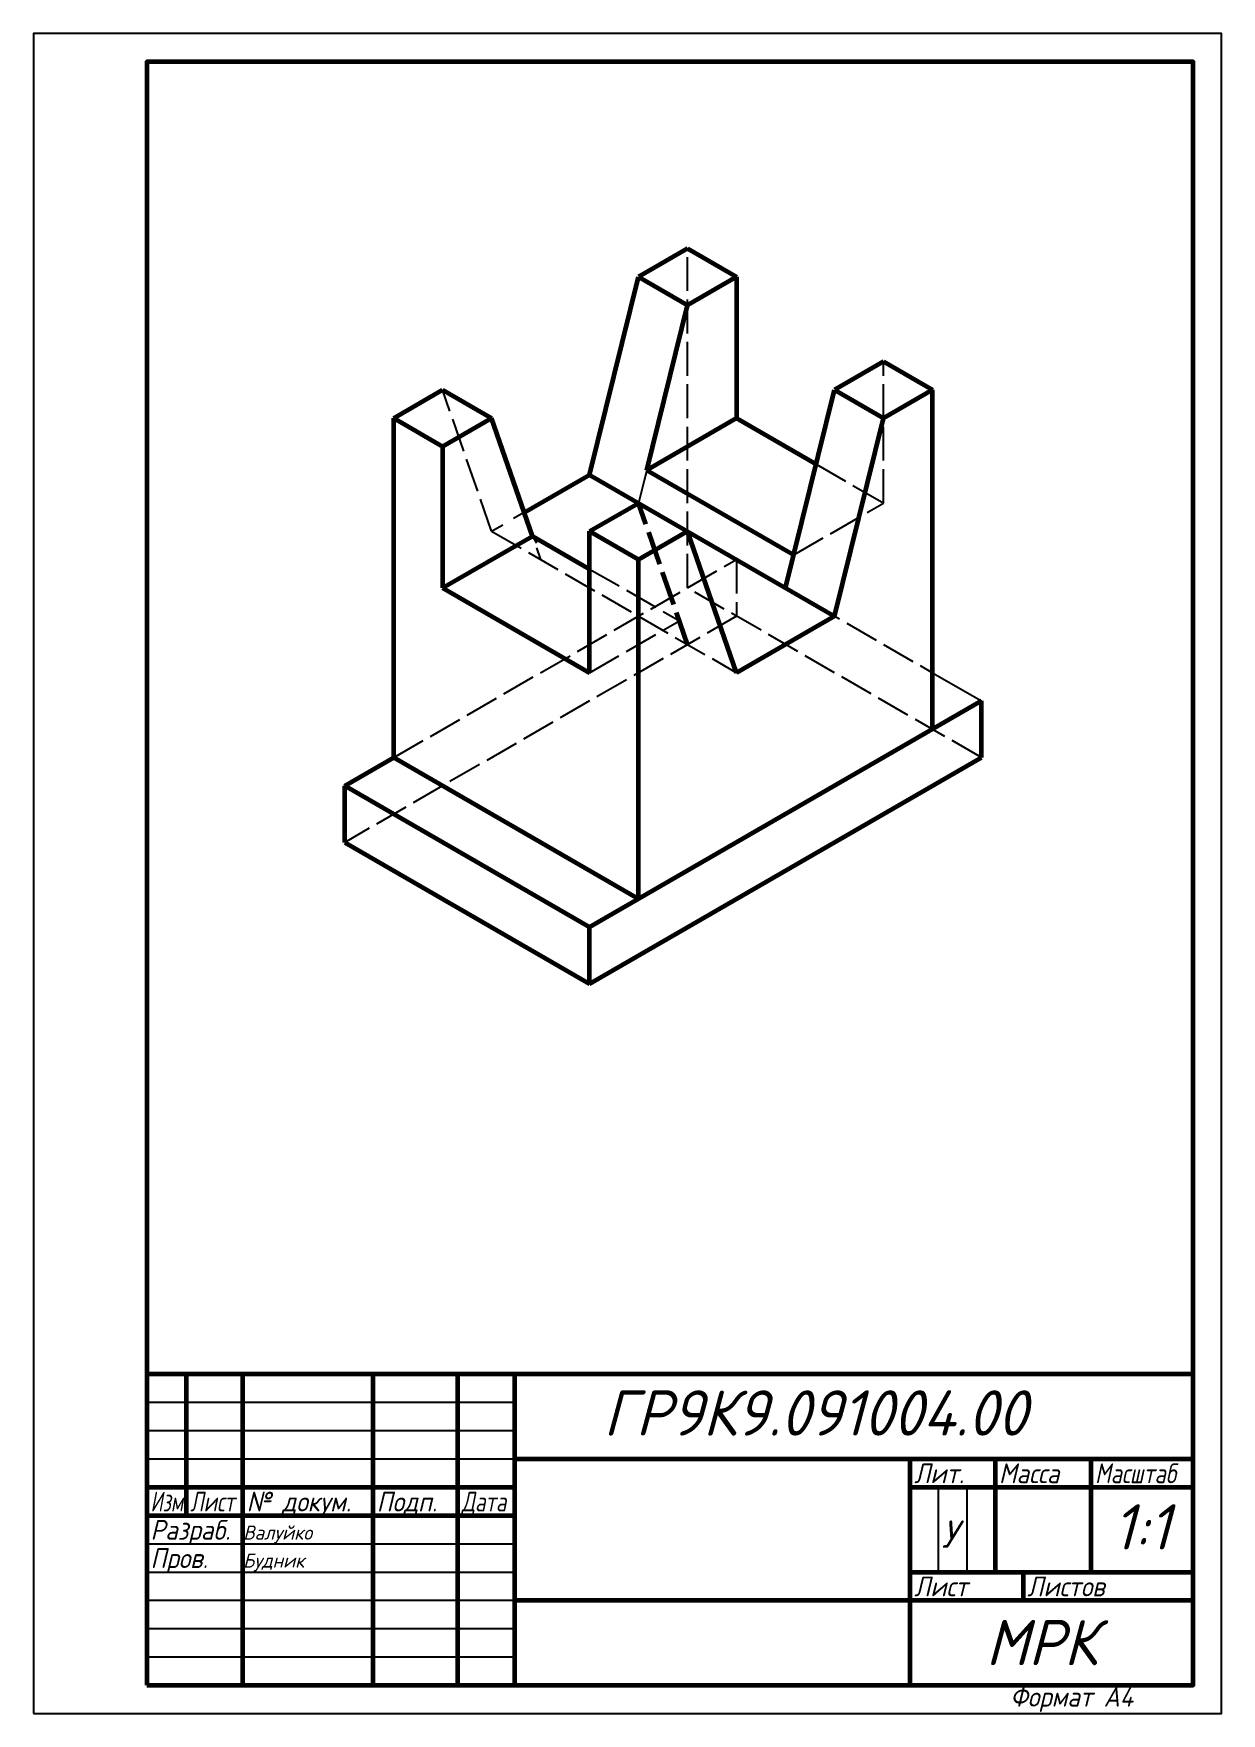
# Model space of a CAD drawing. Header units: millimetres. Extents: x 0 to 210, y 0 to 297.
import ezdxf

# ---------------------------------------------------------------- set-up
doc = ezdxf.new("R2010")
doc.units = ezdxf.units.MM
doc.header["$LTSCALE"] = 0.5
doc.linetypes.add('ACAD_ISO02W100', pattern=[15, 12, -3])
doc.layers.get('Defpoints').update_dxf_attribs({"color": 5})
doc.styles.add('GOST-2.304_Type-B_italic', font='')
doc.styles.get("Standard").update_dxf_attribs({"font": 'isocpeui.ttf', "width": 0.9})
doc.styles.get('GOST-2.304_Type-B_italic').set_extended_font_data('GOST Common', italic=True)

msp = doc.modelspace()

# ---------------------------------------------------------------- linework, layer by layer
at = {"lineweight": 60}
for p, q in [((115.62, 259), (106.96, 254)), ((115.62, 259), (124.28, 254)), ((98.3, 219), (106.96, 254)), ((106.96, 254), (115.62, 249)), ((124.28, 254), (115.62, 249)), ((124.28, 254), (124.28, 229)), ((108.4, 219.83), (115.62, 249)), ((150.26, 239), (141.6, 234)), ((150.26, 239), (158.92, 234)), ((63.66, 229), (72.32, 234)), ((72.32, 234), (80.98, 229)), ((132.94, 199), (141.6, 234)), ((141.6, 234), (150.26, 229)), ((158.92, 234), (150.26, 229)), ((158.92, 174), (158.92, 234)), ((63.66, 169), (63.66, 229)), ((63.66, 229), (72.32, 224)), ((72.32, 224), (80.98, 229)), ((88.2, 208.17), (80.98, 229)), ((124.28, 229), (108.4, 219.83)), ((124.28, 229), (138.35, 220.88)), ((141.6, 194), (150.26, 229)), ((72.32, 224), (72.32, 199)), ((108.4, 219.83), (134.39, 204.83)), ((86.75, 212.33), (98.3, 219)), ((98.3, 219), (141.6, 194)), ((98.3, 209), (106.96, 214)), ((85.31, 206.5), (88.2, 208.17)), ((88.2, 208.17), (98.3, 202.33)), ((98.3, 184), (98.3, 209)), ((98.3, 209), (106.96, 204)), ((106.96, 204), (115.62, 209)), ((124.28, 184), (115.62, 209)), ((72.32, 199), (85.31, 206.5)), ((106.96, 144), (106.96, 204)), ((72.32, 199), (98.3, 184)), ((141.6, 194), (124.28, 184)), ((167.58, 179), (98.3, 139)), ((167.58, 169), (167.58, 179)), ((55, 164), (63.66, 169)), ((63.66, 169), (106.96, 144)), ((98.3, 129), (167.58, 169)), ((55, 154), (55, 164)), ((98.3, 139), (55, 164)), ((55, 154), (98.3, 129)), ((98.3, 129), (98.3, 139))]:
    msp.add_line(p, q, dxfattribs=at)
at = {"linetype": 'ACAD_ISO02W100'}
for p, q in [((115.62, 199), (115.62, 259)), ((150.26, 214), (150.26, 239)), ((80.98, 209), (72.32, 234)), ((138.35, 220.88), (150.26, 214)), ((134.39, 204.83), (150.26, 214)), ((80.98, 209), (124.28, 184)), ((88.92, 206.08), (89.64, 204)), ((63.66, 169), (124.28, 204)), ((98.3, 202.33), (114.18, 193.17)), ((124.28, 204), (124.28, 194)), ((124.28, 204), (158.92, 184)), ((167.58, 169), (115.62, 199)), ((124.28, 194), (55, 154)), ((98.3, 184), (114.18, 193.17))]:
    msp.add_line(p, q, dxfattribs=at)
for p, q in [((108.4, 219.83), (107.95, 218.01)), ((98.3, 219), (106.96, 214)), ((98.3, 219), (106.96, 214)), ((107.95, 218.01), (106.96, 214)), ((89.64, 214), (86.75, 212.33)), ((106.96, 214), (115.62, 209)), ((86.75, 212.33), (84.86, 211.24)), ((80.98, 209), (82.93, 210.12)), ((88.2, 208.17), (88.9, 206.94)), ((141.6, 194), (132.94, 199)), ((132.94, 189), (141.6, 194)), ((158.92, 184), (167.58, 179)), ((167.58, 179), (167.58, 169)), ((98.3, 139), (98.3, 129))]:
    msp.add_line(p, q)
at = {"linetype": 'ACAD_ISO02W100', "lineweight": 60}
msp.add_line((115.62, 189), (106.96, 214), dxfattribs=at)
at = {"color": 7, "linetype": 'Continuous', "lineweight": 60}
for p, q in [((205, 60), (20, 60)), ((27, 60), (27, 35)), ((37, 5), (37, 60)), ((60, 60), (60, 5)), ((75, 5), (75, 60)), ((85, 60), (85, 5)), ((85, 45), (205, 45)), ((155, 5), (155, 45)), ((170, 45), (170, 25)), ((187, 25), (187, 45)), ((20, 40), (85, 40)), ((155, 40), (205, 40)), ((20, 35), (85, 35)), ((155, 25), (205, 25)), ((175, 20), (175, 25)), ((85, 20), (205, 20))]:
    msp.add_line(p, q, dxfattribs=at)
at = {"color": 7, "linetype": 'Continuous', "lineweight": -3}
for p, q in [((20, 55), (85, 55)), ((20, 50), (85, 50)), ((20, 45), (85, 45)), ((160, 25), (160, 40)), ((165, 40), (165, 25)), ((20, 30), (85, 30)), ((20, 25), (85, 25)), ((20, 20), (85, 20)), ((20, 15), (85, 15)), ((20, 10), (85, 10))]:
    msp.add_line(p, q, dxfattribs=at)
at = {"color": 7, "linetype": 'Continuous'}
msp.add_line((155, 45), (155, 40), dxfattribs=at)
at = {"color": 7, "linetype": 'Continuous', "lineweight": 60}
msp.add_lwpolyline([(20, 5), (205, 5), (205, 292), (20, 292)], close=True, dxfattribs=at)
at = {"layer": 'Defpoints'}
msp.add_lwpolyline([(0, 0), (210, 0), (210, 297), (0, 297)], close=True, dxfattribs=at)

# ---------------------------------------------------------------- texts
at = {"color": 7, "linetype": 'Continuous', "lineweight": -3}
for s, width, p in [('Лит.', 0.9, (155.67, 40.7)), ('Масса', 0.9, (170.67, 40.7)), ('Масштаб', 0.8, (187.67, 40.7)), ('Изм.', 0.7, (20.67, 35.7)), ('Лист', 0.75, (27.67, 35.7)), ('№ докум.', 0.9, (37.67, 35.7)), ('Подп.', 0.9, (60.67, 35.7)), ('Дата', 0.75, (75.67, 35.7)), ('Разраб.', 0.9, (20.67, 30.7)), ('Пров.', 0.9, (20.67, 25.7)), ('Лист', 0.9, (155.67, 20.7)), ('Листов', 0.9, (175.67, 20.7))]:
    msp.add_text(s, height=3.5, dxfattribs=dict(at, width=width)).set_placement(p)
at = {"color": 7, "linetype": 'Continuous', "lineweight": 70, "width": 0.9}
msp.add_text('Формат А4', height=3.5, dxfattribs=at).set_placement((172.66, 1.2))
at = {"attachment_point": 1, "style": 'GOST-2.304_Type-B_italic'}
for s, width, insert, char_height in [('ГР9К9.091004.00', 120, (100.73, 57.12), 8), ('1:1', 18, (190.8, 36.98), 8), ('Валуйко', 23, (37.06, 33.22), 2.5), ('у', 5, (160.91, 35.64), 5), ('Будник', 22.9385, (37.04, 28.28), 2.5), ('МРК', 50, (168.34, 16.53), 8)]:
    msp.add_mtext_dynamic_manual_height_columns(s, width=width, gutter_width=25, heights=[0], dxfattribs=dict(at, insert=insert, char_height=char_height))

doc.saveas('drawing.dxf')
